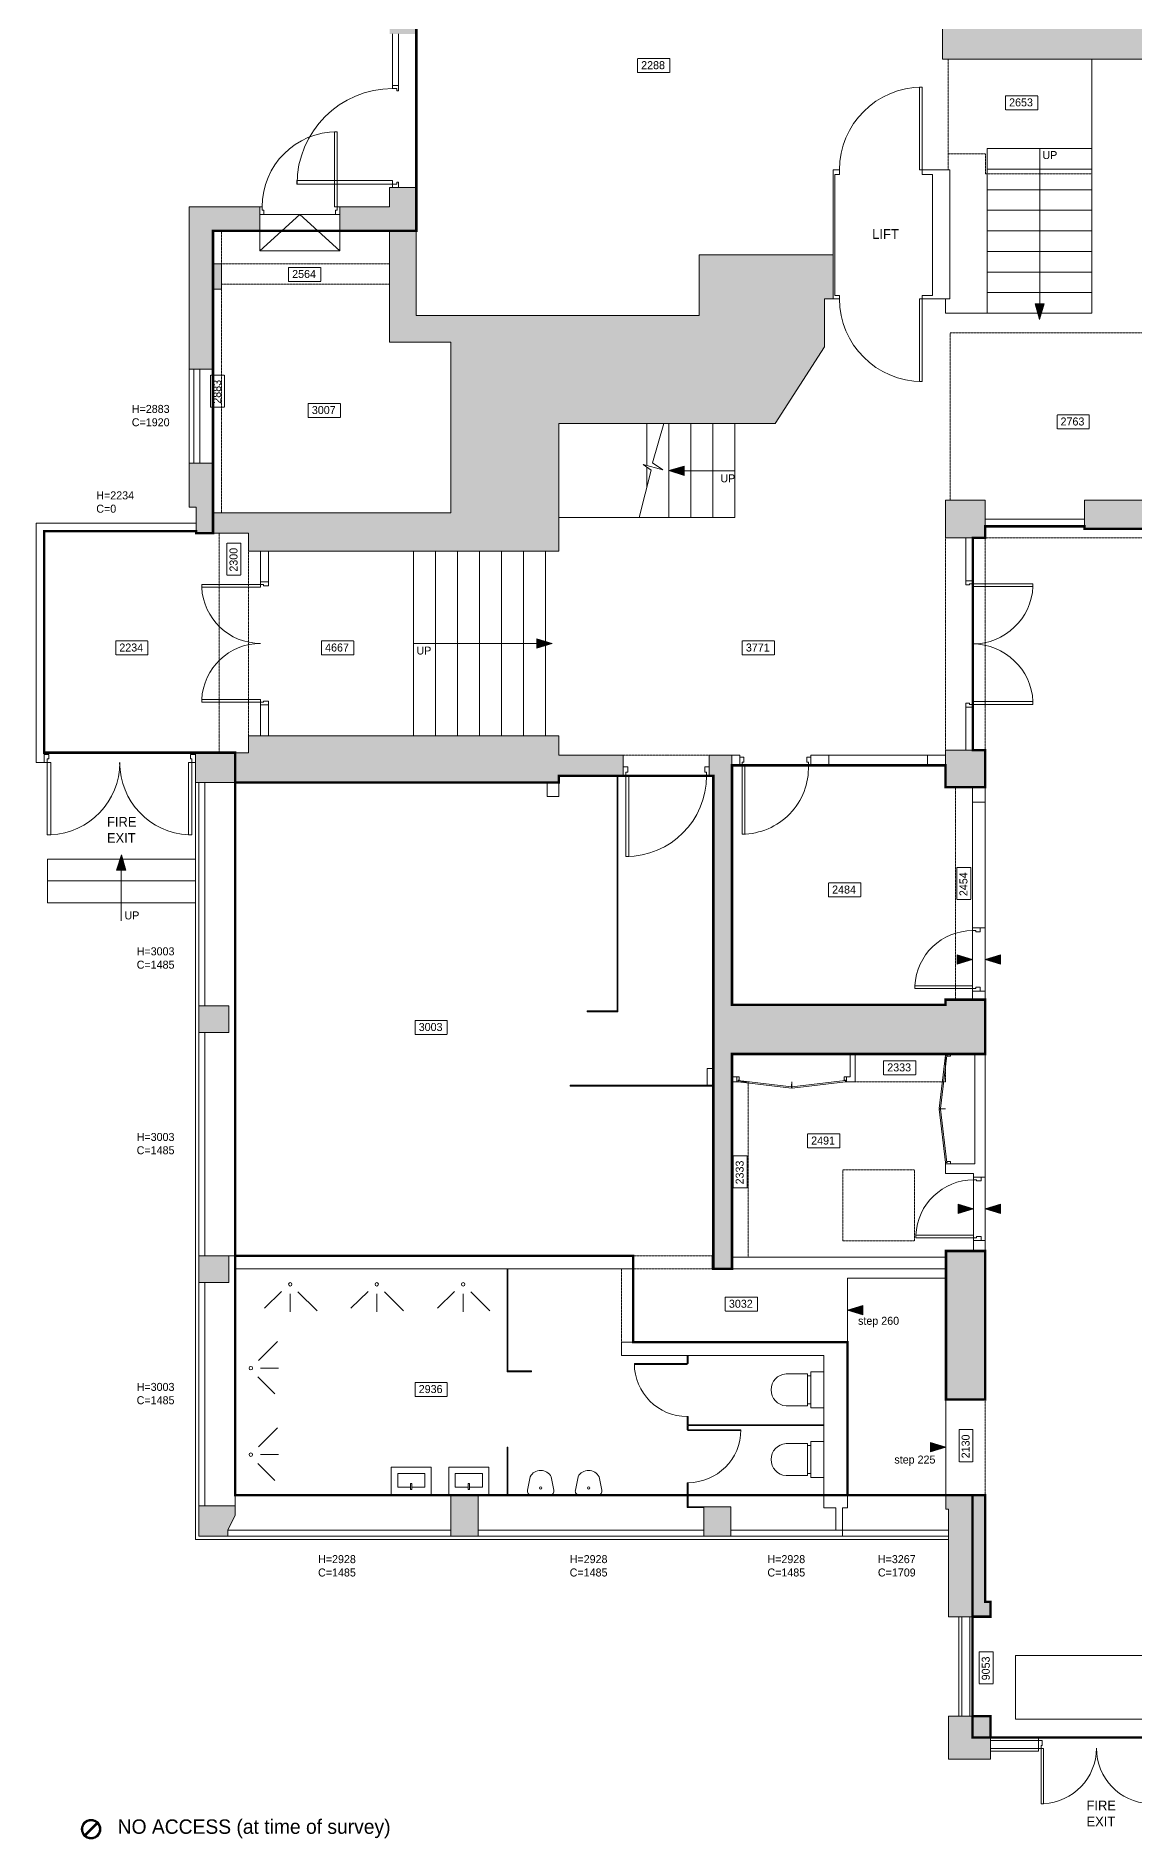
# Model space of a CAD drawing. Header units: millimetres. Extents: x 62976 to 1097852, y -110926 to 167100.
# Drawn here: x 379960 to 393695, y 109869 to 132395 of the extents above; entities that cross this region are included whole.
import ezdxf

# ---------------------------------------------------------------- set-up
doc = ezdxf.new("R2010")
doc.units = ezdxf.units.MM
doc.linetypes.add('HIDDENX2', pattern=[0.75, 0.5, -0.25])
for name, color, linetype, lineweight in [('BLOCKS', 8, 'Continuous', 15), ('Ceiling', 45, 'HIDDENX2', 15), ('Ceiling tag', 1, 'Continuous', 15), ('GIA', 84, 'Continuous', 15), ('NIA', 30, 'Continuous', 15), ('No access', 10, 'Continuous', 15), ('NOTES', 162, 'Continuous', 15), ('Partitions', 155, 'Continuous', 15), ('Stairs', 8, 'Continuous', 15), ('WALLS', 7, 'Continuous', 15), ('Window', 8, 'Continuous', 15)]:
    doc.layers.add(name, color=color, linetype=linetype, lineweight=lineweight)
doc.layers.add('Whatch', color=7, linetype='Continuous', lineweight=15, true_color=0xa8a8a8)
doc.styles.add('Century Gothic', font='GOTHIC.TTF')

# ---------------------------------------------------------------- blocks, each defined once
blk = doc.blocks.new('door')
at = {"layer": 'BLOCKS'}
for p, q in [((0, 450), (0, -450)), ((0, 450), (34, 450)), ((0, -450), (0, 450)), ((34, -450), (34, 450)), ((-30, -550), (-30, -450)), ((0, -450), (-30, -450)), ((20, -550), (-30, -550)), ((34, -450), (0, -450)), ((0, -491), (0, -450)), ((20, -491), (0, -491)), ((20, -550), (20, -491)), ((880, -491), (900, -491)), ((880, -550), (880, -491)), ((880, -550), (930, -550)), ((900, -491), (900, -450)), ((900, -450), (930, -450)), ((930, -550), (930, -450))]:
    blk.add_line(p, q, dxfattribs=at)
blk.add_arc((0, -450), 900, 0, 90, dxfattribs=at)
blk = doc.blocks.new('DOOR 900')
at = {"layer": 'Whatch'}
blk.add_blockref('door', (-825, 91), dxfattribs=at)
blk = doc.blocks.new('36')
at = {"layer": 'BLOCKS'}
for p, q in [((430066, 8921), (430066, 8871)), ((430150, 8921), (430066, 8921)), ((430110, 8871), (430066, 8871)), ((430110, 8886), (430110, 8871)), ((430150, 8886), (430110, 8886)), ((430150, 8886), (430150, 8921)), ((430066, 7345), (430066, 7394)), ((430110, 7394), (430066, 7394)), ((430150, 7345), (430066, 7345)), ((430110, 7379), (430110, 7394)), ((430150, 7379), (430110, 7379)), ((430150, 7379), (430150, 7345))]:
    blk.add_line(p, q, dxfattribs=at)
for points in [[(430150, 8851), (430903, 8851), (430903, 8886), (430150, 8886)], [(430150, 7414), (430903, 7414), (430903, 7379), (430150, 7379)]]:
    blk.add_lwpolyline(points, close=True, dxfattribs=at)
for centre, start, end in [((430149, 8888), 270.0439, 357.2558), ((430149, 7378), 2.7442, 89.9561)]:
    blk.add_arc(centre, 755, start, end, dxfattribs=at)
blk = doc.blocks.new('No Access')
h = blk.add_hatch(color=256)
h.paths.add_polyline_path([(-326, 0, 1), (326, 0, 1)])
h.paths.add_polyline_path([(276, 0, -1), (-276, 0, -1)], flags=16)
blk.add_hatch(color=256).paths.add_polyline_path([(212, 177, 0.045357), (177, 212), (-212, -177, 0.045357), (-177, -212)])
for p, q in [((177, 212), (-212, -177)), ((212, 177), (-177, -212))]:
    blk.add_line(p, q)
for radius in [326, 276]:
    blk.add_circle((0, 0), radius)
blk = doc.blocks.new('33')
at = {"layer": 'BLOCKS'}
for p, q in [((524987, 33196), (524987, 32535)), ((524997, 33196), (524987, 33196)), ((524997, 33196), (524997, 32535)), ((524987, 32535), (524997, 32535))]:
    blk.add_line(p, q, dxfattribs=at)
blk.add_arc((524997, 32535), 661, 90, 180, dxfattribs=at)
blk = doc.blocks.new('wc')
at = {"layer": 'BLOCKS'}
for p, q in [((36874, 129352), (36874, 129084)), ((37274, 129084), (37274, 129352)), ((36874, 129084), (36899, 129084)), ((36899, 129044), (36899, 129084)), ((36899, 129084), (37249, 129084)), ((37249, 129084), (37249, 129044)), ((37274, 129084), (37249, 129084)), ((37299, 129044), (36849, 129044)), ((36849, 129044), (36849, 128881)), ((36849, 128881), (37299, 128881)), ((37299, 128881), (37299, 129044))]:
    blk.add_line(p, q, dxfattribs=at)
blk.add_arc((37074, 129339), 200, 3.8042, 176.1958, dxfattribs=at)
blk = doc.blocks.new('sink wc')
at = {"layer": 'BLOCKS'}
for p, q in [((36043, 129595), (36543, 129595)), ((36043, 129245), (36043, 129595)), ((36285, 129525), (36285, 129448)), ((36285, 129525), (36300, 129525)), ((36300, 129525), (36300, 129448)), ((36543, 129595), (36543, 129245)), ((36123, 129495), (36285, 129495)), ((36123, 129325), (36123, 129495)), ((36463, 129325), (36123, 129325)), ((36300, 129448), (36285, 129448)), ((36300, 129495), (36463, 129495)), ((36463, 129495), (36463, 129325)), ((36543, 129245), (36043, 129245))]:
    blk.add_line(p, q, dxfattribs=at)
blk = doc.blocks.new('bide')
at = {"layer": 'BLOCKS'}
for p, q in [((114921, 102425), (114921, 102193)), ((114984, 102473), (115151, 102442)), ((114984, 102145), (115152, 102177))]:
    blk.add_line(p, q, dxfattribs=at)
blk.add_circle((115011, 102309), 15, dxfattribs=at)
for centre, radius, start, end in [((114971, 102425), 50, 74.0546, 180), ((115082, 102309), 149, 298.0058, 62.5661), ((114971, 102193), 50, 180, 285.9454)]:
    blk.add_arc(centre, radius, start, end, dxfattribs=at)
blk = doc.blocks.new('30')
at = {"layer": 'BLOCKS'}
for p, q in [((525067, 13403), (524855, 13616)), ((525035, 13294), (524809, 13293)), ((524822, 12959), (525060, 13198))]:
    blk.add_line(p, q, dxfattribs=at)
blk.add_circle((525155, 13294), 21.5, dxfattribs=at)
blk = doc.blocks.new('37')
at = {"layer": 'BLOCKS'}
for p, q in [((453252, 8330), (452573, 8248)), ((452575, 8232), (453254, 8314)), ((453254, 8314), (453252, 8330)), ((453260, 8314), (453262, 8330)), ((453939, 8232), (453260, 8314)), ((453262, 8330), (453941, 8248)), ((452573, 8248), (452557, 8248)), ((452557, 8248), (452557, 8185)), ((452557, 8185), (452587, 8185)), ((452573, 8248), (452575, 8232)), ((452573, 8248), (452573, 8227)), ((452573, 8227), (452587, 8227)), ((452587, 8227), (452587, 8185)), ((453928, 8227), (453928, 8185)), ((453941, 8227), (453928, 8227)), ((453957, 8185), (453928, 8185)), ((453941, 8248), (453939, 8232)), ((453941, 8248), (453957, 8248)), ((453941, 8248), (453941, 8227)), ((453957, 8248), (453957, 8185))]:
    blk.add_line(p, q, dxfattribs=at)
for centre, start, end in [((452572, 8247), 0.0439, 6.9213), ((453942, 8247), 173.0787, 179.9561)]:
    blk.add_arc(centre, 685, start, end, dxfattribs=at)
blk = doc.blocks.new('DOOR 760')
at = {"layer": 'BLOCKS'}
for p, q in [((-712, -265), (-747, -265)), ((-747, -265), (-747, -365)), ((-747, -365), (-697, -365)), ((-712, -265), (-712, -305)), ((-712, -305), (-697, -305)), ((-697, -305), (-697, -365)), ((33, -305), (33, -365)), ((48, -305), (33, -305)), ((33, -365), (83, -365)), ((83, -265), (48, -265)), ((48, -305), (48, -265)), ((83, -365), (83, -265))]:
    blk.add_line(p, q, dxfattribs=at)
blk.add_lwpolyline([(-677, -265), (-677, 495), (-712, 495), (-712, -265)], close=True, dxfattribs=at)
blk.add_arc((-714, -266), 761, 0.0439, 87.2558, dxfattribs=at)
blk = doc.blocks.new('DOOR 840')
at = {"layer": 'BLOCKS'}
for p, q in [((-582, 249), (-582, -591)), ((-582, -591), (-582, 249)), ((-548, 249), (-582, 249)), ((-548, -591), (-548, 248)), ((-612, -691), (-612, -591)), ((-582, -591), (-612, -591)), ((-548, -591), (-582, -591)), ((-582, -632), (-582, -591)), ((-562, -632), (-582, -632)), ((-562, -691), (-562, -632)), ((208, -632), (228, -632)), ((208, -691), (208, -632)), ((228, -632), (228, -591)), ((228, -591), (258, -591)), ((258, -691), (258, -591)), ((-562, -691), (-612, -691)), ((208, -691), (258, -691))]:
    blk.add_line(p, q, dxfattribs=at)
blk.add_arc((-586, -565), 814, 358.1575, 89.7593, dxfattribs=at)
blk = doc.blocks.new('40')
at = {"layer": 'BLOCKS'}
for p, q in [((455812, -5565), (455857, -5565)), ((455812, -5665), (455812, -5565)), ((455844, -5628), (455857, -5628)), ((455844, -5665), (455844, -5628)), ((455857, -5628), (455857, -5565)), ((457262, -5565), (457216, -5565)), ((457216, -5628), (457216, -5565)), ((457230, -5628), (457216, -5628)), ((457230, -5665), (457230, -5628)), ((457262, -5665), (457262, -5565)), ((455844, -5665), (455812, -5665)), ((457230, -5665), (457262, -5665))]:
    blk.add_line(p, q, dxfattribs=at)
for points in [[(455875, -5665), (455875, -6358), (455844, -6358), (455844, -5665)], [(457198, -5665), (457198, -6358), (457230, -6358), (457230, -5665)]]:
    blk.add_lwpolyline(points, close=True, dxfattribs=at)
for centre, start, end in [((455842, -5664), 272.7442, 359.9561), ((457231, -5664), 180.0439, 267.2558)]:
    blk.add_arc(centre, 694, start, end, dxfattribs=at)
blk = doc.blocks.new('44')
at = {"layer": 'BLOCKS'}
for p, q in [((429483, 12446), (429483, 11413)), ((429483, 12446), (429518, 12446)), ((429518, 11413), (429518, 12446)), ((429518, 11413), (429483, 11413))]:
    blk.add_line(p, q, dxfattribs=at)
blk.add_arc((429518, 12446), 1033, 180, 270, dxfattribs=at)
blk = doc.blocks.new('45')
at = {"layer": 'BLOCKS'}
for p, q in [((421248, 8909), (421248, 8860)), ((421309, 8860), (421248, 8860)), ((421309, 8875), (421309, 8860)), ((421348, 8875), (421309, 8875)), ((421348, 8875), (421348, 8909)), ((421248, 7372), (421248, 7420)), ((421309, 7420), (421248, 7420)), ((421309, 7406), (421309, 7420)), ((421348, 7406), (421309, 7406)), ((421348, 7406), (421348, 7372))]:
    blk.add_line(p, q, dxfattribs=at)
for points in [[(421348, 8841), (422082, 8841), (422082, 8875), (421348, 8875)], [(421348, 7439), (422082, 7439), (422082, 7406), (421348, 7406)]]:
    blk.add_lwpolyline(points, close=True, dxfattribs=at)
for centre, start, end in [((421347, 8876), 270.0439, 357.2558), ((421347, 7404), 2.7442, 89.9561)]:
    blk.add_arc(centre, 736, start, end, dxfattribs=at)
at = {"layer": 'Window', "ltscale": 2}
for p, q in [((421348, 8909), (421248, 8909)), ((421348, 7372), (421248, 7372))]:
    blk.add_line(p, q, dxfattribs=at)
blk = doc.blocks.new('46')
at = {"layer": 'BLOCKS'}
for p, q in [((418543, 6752), (418602, 6752)), ((418584, 6652), (418543, 6652)), ((418584, 6699), (418602, 6699)), ((418584, 6652), (418584, 6699)), ((418602, 6699), (418602, 6752)), ((420434, 6752), (420374, 6752)), ((420374, 6699), (420374, 6752)), ((420392, 6699), (420374, 6699)), ((420392, 6652), (420392, 6699)), ((420392, 6652), (420434, 6652))]:
    blk.add_line(p, q, dxfattribs=at)
for points in [[(418626, 6652), (418626, 5748), (418584, 5748), (418584, 6652)], [(420350, 6652), (420350, 5748), (420392, 5748), (420392, 6652)]]:
    blk.add_lwpolyline(points, close=True, dxfattribs=at)
for centre, start, end in [((418583, 6652), 272.7442, 359.9561), ((420394, 6652), 180.0439, 267.2558)]:
    blk.add_arc(centre, 906, start, end, dxfattribs=at)
at = {"layer": 'Window', "ltscale": 2}
for p, q in [((418543, 6652), (418543, 6752)), ((420434, 6652), (420434, 6752))]:
    blk.add_line(p, q, dxfattribs=at)
blk = doc.blocks.new('52')
at = {"layer": 'BLOCKS'}
for p, q in [((422975, 15112), (422900, 15112)), ((422900, 15072), (422900, 15112)), ((422975, 15045), (422975, 15112)), ((422954, 15072), (422900, 15072)), ((422954, 15045), (422954, 15072)), ((422975, 15045), (422954, 15045)), ((422900, 13922), (421704, 13922)), ((421704, 13877), (421704, 13922)), ((421704, 13877), (422900, 13877)), ((422900, 13877), (421704, 13877)), ((422900, 13922), (422900, 13877)), ((422954, 13877), (422900, 13877)), ((422900, 13877), (422900, 13837)), ((422975, 13837), (422900, 13837)), ((422954, 13903), (422954, 13877)), ((422975, 13903), (422954, 13903)), ((422975, 13903), (422975, 13837))]:
    blk.add_line(p, q, dxfattribs=at)
blk.add_arc((422900, 13877), 1195, 90, 180, dxfattribs=at)
blk = doc.blocks.new('53')
at = {"layer": 'BLOCKS'}
for p, q in [((422172, 13596), (422172, 14534)), ((422207, 14534), (422172, 14534)), ((422207, 14534), (422207, 13596)), ((422207, 13596), (422207, 14534)), ((421238, 13499), (421238, 13596)), ((421269, 13596), (421238, 13596)), ((421269, 13553), (421269, 13596)), ((421290, 13553), (421269, 13553)), ((421290, 13499), (421290, 13553)), ((422172, 13596), (422207, 13596)), ((422186, 13553), (422207, 13553)), ((422186, 13499), (422186, 13553)), ((422207, 13553), (422207, 13596)), ((422207, 13596), (422239, 13596)), ((422239, 13499), (422239, 13596)), ((421290, 13499), (421238, 13499)), ((422186, 13499), (422239, 13499))]:
    blk.add_line(p, q, dxfattribs=at)
blk.add_arc((422207, 13596), 938, 90, 180, dxfattribs=at)

msp = doc.modelspace()

# ---------------------------------------------------------------- hatches: boundary and pattern name
at = {"layer": 'Stairs'}
for points in [[(392503, 128855), (392446, 129047), (392562, 129047)], [(387869, 126965), (388062, 127022), (388062, 126906)], [(386411, 124806), (386219, 124863), (386219, 124747)], [(381026, 122165), (381083, 121972), (380967, 121972)], [(391473, 120914), (391473, 120798), (391666, 120857)], [(392015, 120914), (392015, 120798), (391823, 120857)], [(391485, 117800), (391485, 117684), (391678, 117743)], [(392015, 117800), (392015, 117684), (391823, 117743)], [(390293, 116419), (390293, 116535), (390101, 116476)], [(391140, 114705), (391140, 114821), (391333, 114762)]]:
    msp.add_hatch(color=256, dxfattribs=at).paths.add_polyline_path(points)
at = {"layer": 'Whatch', "ltscale": 2}
h = msp.add_hatch(color=256, dxfattribs=at)
h.dxf.hatch_style = 1
h.paths.add_polyline_path([(423021, 126462), (422957, 126462), (422957, 132343), (428981, 132343), (428981, 126149), (429311, 126149), (429311, 126344), (429496, 126344), (429496, 126555), (429365, 126555), (429365, 139540), (428815, 139540), (428815, 132892), (422654, 132892), (422654, 132830), (422654, 132343), (422751, 132343), (422751, 126603), (419454, 126603), (419454, 126122), (419454, 120175), (419857, 120175), (419857, 120446), (430290, 120446), (430290, 120696), (427731, 120696), (427731, 123113), (428981, 123113), (428981, 123005), (429311, 123005), (429311, 123113), (431541, 123113), (431541, 120696), (431293, 120696), (431293, 120446), (431791, 120446), (431791, 126555), (430499, 126555), (430499, 126344), (430599, 126344), (430599, 126149), (431541, 126149), (431541, 125234), (430423, 125234), (430423, 125021), (431541, 125021), (431541, 123350), (429311, 123350), (428981, 123350), (427731, 123350), (427731, 125021), (429403, 125021), (429403, 125234), (427515, 125234), (427515, 125201), (427515, 120696), (419704, 120696), (419704, 123007), (419895, 123007), (419895, 123322), (419704, 123322), (419704, 126057), (423021, 126057)])
h.paths.add_polyline_path([(423021, 123322), (422706, 123322), (422706, 123007), (423021, 123007)], flags=17)
h.paths.add_polyline_path([(426147, 123322), (425832, 123322), (425832, 123007), (426147, 123007)], flags=17)
h.paths.add_polyline_path([(416918, 125474), (416218, 125474), (416218, 124949), (416918, 124949)])
h.paths.add_polyline_path([(391823, 126597), (391328, 126597), (391328, 126127), (391823, 126127)])
h.paths.add_polyline_path([(386493, 127553), (389196, 127553), (389814, 128512), (389814, 129112), (389923, 129112), (389923, 129663), (388247, 129663), (388247, 128903), (384713, 128903), (384713, 130503), (384417, 130503), (384379, 130503), (384379, 130262), (383756, 130262), (383756, 129962), (384379, 129962), (384379, 128569), (385144, 128569), (385144, 126437), (382172, 126437), (382172, 127057), (381932, 127057), (381872, 127057), (381872, 126508), (381961, 126508), (381961, 126185), (382615, 126185), (382615, 125960), (386493, 125960)])
h.paths.add_polyline_path([(382279, 129547), (382172, 129547), (382172, 129962), (382755, 129962), (382755, 130262), (381872, 130262), (381872, 128232), (381932, 128232), (382172, 128232), (382172, 129234), (382279, 129234)], flags=17)
h.paths.add_polyline_path([(394942, 132649), (395483, 132649), (395483, 132892), (391882, 132892), (391882, 151080), (398281, 151080), (398281, 151174), (398281, 151630), (384379, 151630), (384379, 151135), (384648, 151135), (384648, 151080), (391291, 151080), (391291, 132107), (394942, 132107)])
h.paths.add_polyline_path([(419993, 132892), (397058, 132892), (397058, 132649), (397569, 132649), (397569, 132368), (398650, 132368), (413542, 132368), (416566, 132321), (416566, 132356), (419610, 132356), (419610, 132343), (419993, 132343)])
h.paths.add_polyline_path([(429365, 151630), (400534, 151630), (400534, 151174), (400534, 151080), (428819, 151080), (428815, 151076), (428815, 141305), (429365, 141305)])
h.paths.add_polyline_path([(384675, 148399), (384417, 148399), (384379, 148399), (384379, 148007), (384417, 148007), (384675, 148007)], flags=17)
h.paths.add_polyline_path([(384675, 145321), (384417, 145321), (384379, 145321), (384379, 144946), (384417, 144946), (384675, 144946)], flags=17)
h.paths.add_polyline_path([(384675, 143574), (384417, 143574), (384379, 143574), (384379, 141689), (384417, 141689), (384675, 141689)], flags=17)
h.paths.add_polyline_path([(384675, 140317), (384417, 140317), (384379, 140317), (384379, 140064), (384409, 140064), (384675, 140064)], flags=17)
h.paths.add_polyline_path([(384675, 139088), (384409, 139088), (384379, 139088), (384379, 135554), (384417, 135554), (384798, 135554), (384798, 135931), (384492, 135931), (384492, 137277), (389796, 137277), (389796, 137597), (389612, 137597), (389612, 137504), (387160, 137504), (387179, 137578), (384675, 137578)], flags=17)
h.paths.add_polyline_path([(389796, 138749), (388743, 138749), (388743, 138863), (387516, 138863), (387432, 138565), (389612, 138565), (389612, 138467), (389796, 138467)], flags=16)
h.paths.add_polyline_path([(384713, 132801), (384417, 132801), (384379, 132801), (384379, 132421), (384417, 132421), (384713, 132421)], flags=17)
h = msp.add_hatch(color=256, dxfattribs=at)
h.dxf.hatch_style = 1
h.paths.add_polyline_path([(417041, 126104), (417041, 126597), (416365, 126597), (416365, 126525), (416465, 126525), (416465, 126205), (414675, 126205), (414675, 126525), (414775, 126525), (414775, 126597), (413542, 126597), (413542, 126583), (409846, 126583), (409846, 126512), (409946, 126512), (409946, 126192), (408156, 126192), (408156, 126512), (408256, 126512), (408256, 126583), (403066, 126583), (403066, 126512), (403166, 126512), (403166, 126192), (401376, 126192), (401376, 126512), (401476, 126512), (401476, 126583), (400373, 126583), (400373, 126597), (396548, 126597), (396548, 126525), (396648, 126525), (396648, 126205), (394858, 126205), (394858, 126525), (394958, 126525), (394958, 126597), (393065, 126597), (393065, 126239), (394438, 126239), (394438, 126104)])
h = msp.add_hatch(color=256, dxfattribs=at)
h.dxf.hatch_style = 1
h.paths.add_polyline_path([(421234, 114347), (420872, 114347), (420872, 114147), (420872, 110762), (421234, 110762)])
h.paths.add_polyline_path([(419854, 111434), (419379, 111434), (419379, 110866), (419854, 110866)])
h.paths.add_polyline_path([(419857, 114134), (419857, 114320), (419379, 114320), (419379, 114134)])
h.paths.add_polyline_path([(416918, 111850), (416918, 112375), (416218, 112375), (416218, 111850)])
h.paths.add_polyline_path([(416449, 110866), (416729, 110866), (416729, 111385), (416449, 111385)])
h.paths.add_polyline_path([(413599, 111385), (413319, 111385), (413319, 110866), (413599, 110866)])
h.paths.add_polyline_path([(410189, 110866), (410469, 110866), (410469, 111385), (410189, 111385)])
h.paths.add_polyline_path([(407339, 111385), (407059, 111385), (407059, 110866), (407339, 110866)])
h.paths.add_polyline_path([(403929, 110866), (404209, 110866), (404209, 111385), (403929, 111385)])
h.paths.add_polyline_path([(400799, 110866), (401079, 110866), (401079, 111385), (400799, 111385)])
h.paths.add_polyline_path([(397949, 111385), (397669, 111385), (397669, 110866), (397949, 110866)])
h.paths.add_polyline_path([(394539, 110866), (394819, 110866), (394819, 111385), (394539, 111385)])
h.paths.add_polyline_path([(395049, 112375), (394349, 112375), (394349, 111850), (395049, 111850)])
h.paths.add_polyline_path([(391889, 110866), (391889, 111402), (391363, 111402), (391363, 110866)])
h.paths.add_polyline_path([(391363, 112646), (391889, 112646), (391889, 112832), (391823, 112832), (391823, 114164), (391333, 114164), (391333, 113989), (391363, 113989)])
h.paths.add_polyline_path([(388644, 113652), (388644, 114020), (388305, 114020), (388305, 113652)])
h.paths.add_polyline_path([(385486, 114164), (385146, 114164), (385146, 113652), (385486, 113652)])
h.paths.add_polyline_path([(381993, 114031), (381993, 113652), (382356, 113652), (382356, 113727), (382450, 113916), (382450, 114031)])
h.paths.add_polyline_path([(391823, 117215), (391678, 117215), (391333, 117215), (391333, 116993), (391333, 115360), (391823, 115360)])
h.paths.add_polyline_path([(391328, 120292), (388658, 120292), (388658, 123411), (388374, 123411), (388374, 123151), (388425, 123151), (388425, 116993), (388658, 116993), (388658, 119676), (391823, 119676), (391823, 120355), (391328, 120355)])
h.paths.add_polyline_path([(382368, 117154), (381993, 117154), (381993, 116821), (382368, 116821)])
h.paths.add_polyline_path([(382368, 119944), (382368, 120277), (381993, 120277), (381993, 119944)])
h.paths.add_polyline_path([(386493, 123067), (386493, 123151), (387298, 123151), (387298, 123411), (386493, 123411), (386493, 123653), (382615, 123653), (382615, 123441), (381951, 123441), (381951, 123067)])
h.paths.add_polyline_path([(391823, 123011), (391823, 123471), (391328, 123471), (391328, 123011)])
h.paths.add_polyline_path([(395049, 124949), (395049, 125474), (394349, 125474), (394349, 124949)])
h.paths.add_polyline_path([(420872, 117268), (420872, 117083), (421234, 117083), (421234, 119289), (422321, 119289), (428232, 119289), (428232, 116015), (428232, 115113), (428594, 115113), (428594, 119651), (420872, 119651)])
h.paths.add_polyline_path([(419379, 117345), (419379, 117159), (419857, 117159), (419857, 117345)])

# ---------------------------------------------------------------- linework, layer by layer
at = {"layer": 'BLOCKS', "ltscale": 2}
for p, q in [((389923, 129112), (389923, 130723)), ((389923, 130723), (390002, 130723)), ((389943, 129152), (389943, 130663)), ((389943, 130663), (390002, 130663)), ((390002, 130723), (390002, 130663)), ((391035, 130723), (391380, 130723)), ((391035, 130723), (391035, 130663)), ((391035, 130663), (391164, 130663)), ((391164, 129152), (391164, 130663)), ((391380, 129112), (391380, 130723)), ((390002, 129112), (389923, 129112)), ((390002, 129152), (389943, 129152)), ((390002, 129112), (390002, 129152)), ((391164, 129152), (391035, 129152)), ((391035, 129112), (391035, 129152)), ((391380, 129112), (391035, 129112)), ((393065, 126359), (391823, 126359)), ((393065, 126269), (391823, 126269)), ((392202, 111366), (392202, 112163)), ((392202, 112163), (394273, 112163)), ((392202, 111366), (394273, 111366))]:
    msp.add_line(p, q, dxfattribs=at)
at = {"layer": 'Ceiling', "ltscale": 2}
for p, q in [((391360, 132107), (391360, 130723)), ((391360, 130925), (391827, 130925)), ((391827, 130675), (391827, 130925)), ((393157, 130675), (391827, 130675)), ((382279, 129547), (382279, 129962)), ((382755, 129962), (383756, 129962)), ((382279, 129547), (384379, 129547)), ((384379, 129295), (382279, 129295)), ((382279, 129234), (382279, 126437)), ((391385, 126597), (391385, 128687)), ((391385, 128687), (394569, 128687)), ((382248, 126185), (382248, 123441)), ((382615, 125960), (382615, 123653)), ((391328, 123471), (391328, 126127)), ((391823, 126127), (391823, 123471)), ((391823, 126127), (394438, 126127)), ((387298, 123411), (388374, 123411)), ((391451, 123011), (391451, 120355)), ((391328, 119661), (391328, 119330)), ((388720, 119330), (388862, 119330)), ((388862, 117138), (388862, 119330)), ((390199, 119330), (391328, 119330)), ((390042, 118230), (390042, 117340)), ((390042, 118230), (390939, 118230)), ((390939, 118230), (390939, 117340)), ((387422, 117154), (388411, 117154)), ((390042, 117340), (390939, 117340)), ((387278, 116076), (387278, 116993)), ((387422, 116993), (387422, 116076)), ((387422, 116993), (388411, 116993)), ((391823, 115360), (391823, 114164))]:
    msp.add_line(p, q, dxfattribs=at)
at = {"layer": 'Ceiling'}
for points in [[(387478, 132114), (387880, 132114), (387880, 131939), (387478, 131939)], [(392078, 131648), (392480, 131648), (392480, 131474), (392078, 131474)], [(383117, 129504), (383519, 129504), (383519, 129329), (383117, 129329)], [(382141, 127757), (382141, 128159), (382315, 128159), (382315, 127757)], [(383362, 127804), (383764, 127804), (383764, 127629), (383362, 127629)], [(392721, 127661), (393122, 127661), (393122, 127487), (392721, 127487)], [(382346, 125659), (382346, 126060), (382521, 126060), (382521, 125659)], [(380957, 124837), (381359, 124837), (381359, 124663), (380957, 124663)], [(383528, 124837), (383930, 124837), (383930, 124663), (383528, 124663)], [(388787, 124837), (389189, 124837), (389189, 124663), (388787, 124663)], [(391468, 121605), (391468, 122007), (391643, 122007), (391643, 121605)], [(389866, 121813), (390268, 121813), (390268, 121639), (389866, 121639)], [(384698, 120096), (385100, 120096), (385100, 119921), (384698, 119921)], [(390554, 119592), (390956, 119592), (390956, 119417), (390554, 119417)], [(389604, 118678), (390006, 118678), (390006, 118503), (389604, 118503)], [(388671, 118003), (388671, 118405), (388846, 118405), (388846, 118003)], [(388575, 116638), (388977, 116638), (388977, 116464), (388575, 116464)], [(384698, 115572), (385100, 115572), (385100, 115398), (384698, 115398)], [(391496, 114581), (391496, 114983), (391670, 114983), (391670, 114581)], [(391748, 111807), (391748, 112208), (391923, 112208), (391923, 111807)]]:
    msp.add_lwpolyline(points, close=True, dxfattribs=at)
at = {"layer": 'GIA', "ltscale": 2, "const_width": 30}
msp.add_lwpolyline([(419574, 111136), (391664, 111136), (391664, 114164), (382450, 114164), (382450, 123441), (380060, 123441), (380060, 126208), (381961, 126208), (381961, 126185), (382172, 126185), (382172, 129962), (384713, 129962), (384713, 135931)], dxfattribs=at)
at = {"layer": 'NIA', "ltscale": 2, "const_width": 30}
msp.add_lwpolyline([(394539, 111136), (391889, 111136), (391889, 111402), (391664, 111402), (391664, 112646), (391889, 112646), (391889, 112832), (391823, 112832), (391823, 114164), (390101, 114164), (390101, 116076), (387422, 116076), (387422, 117154), (382450, 117154), (382450, 123067), (386493, 123067), (386493, 123151), (388425, 123151), (388425, 116993), (388658, 116993), (388658, 119676), (391823, 119676), (391823, 120355), (391328, 120355), (391328, 120292), (388658, 120292), (388658, 123283), (391328, 123283), (391328, 123011), (391823, 123011), (391823, 123471), (391667, 123471), (391667, 126127), (391823, 126127), (391823, 126269), (393065, 126269), (393065, 126239), (394438, 126239)], dxfattribs=at)
msp.add_lwpolyline([(391333, 115360), (391333, 117215), (391823, 117215), (391823, 115360)], close=True, dxfattribs=at)
at = {"layer": 'Partitions', "ltscale": 2}
for p, q in [((388755, 123411), (388658, 123411)), ((388658, 123283), (388755, 123283)), ((388755, 123283), (388755, 123411)), ((389870, 123411), (389645, 123411)), ((389645, 123283), (389645, 123411)), ((389645, 123283), (389870, 123283)), ((389870, 123283), (389870, 123411)), ((391328, 123411), (391102, 123411)), ((391102, 123283), (391102, 123411)), ((391102, 123283), (391328, 123283)), ((386349, 122895), (386349, 123067)), ((386493, 123067), (386493, 122895)), ((387223, 120215), (387223, 123151)), ((387233, 120205), (387233, 123151)), ((391666, 123011), (391666, 122823)), ((391823, 122823), (391823, 123011)), ((386493, 122895), (386349, 122895)), ((391823, 122823), (391666, 122823)), ((391666, 120462), (391666, 120355)), ((391823, 120462), (391666, 120462)), ((391823, 120355), (391823, 120462)), ((386850, 120215), (387223, 120215)), ((386850, 120215), (386850, 120205)), ((386850, 120205), (387233, 120205)), ((390199, 119330), (390199, 119676)), ((391823, 118138), (391823, 119676)), ((388350, 119285), (388350, 119495)), ((388350, 119495), (388425, 119495)), ((386637, 119285), (388425, 119285)), ((386637, 119285), (386637, 119275)), ((386637, 119275), (388425, 119275)), ((388658, 119330), (388720, 119330)), ((390091, 119330), (390199, 119330)), ((391328, 118183), (391328, 118305)), ((391328, 118183), (391678, 118183)), ((391678, 118138), (391678, 118183)), ((391823, 118138), (391678, 118138)), ((387422, 117154), (382368, 117154)), ((387422, 116993), (387422, 117154)), ((388411, 116993), (388411, 117154)), ((388411, 117154), (388425, 117154)), ((388658, 117138), (391333, 117138)), ((391823, 117348), (391678, 117348)), ((391678, 117215), (391678, 117348)), ((391823, 117348), (391823, 117215)), ((382450, 114031), (382450, 116993)), ((387422, 116993), (382450, 116993)), ((385847, 116993), (385847, 115706)), ((385857, 116993), (385857, 115716)), ((388411, 116993), (388425, 116993)), ((391333, 116993), (388658, 116993)), ((390101, 116076), (387278, 116076)), ((387278, 116076), (387278, 115909)), ((390101, 114007), (390101, 116076)), ((387278, 115909), (389805, 115909)), ((388099, 115909), (388099, 115808)), ((388099, 115808), (388109, 115808)), ((388109, 115909), (388109, 115808)), ((389805, 115909), (389805, 114007)), ((385847, 115706), (386151, 115706)), ((385857, 115716), (386151, 115716)), ((386151, 115716), (386151, 115706)), ((388099, 115147), (388099, 114980)), ((388099, 115147), (388109, 115147)), ((388109, 115147), (388109, 115044)), ((388109, 114980), (388099, 114980)), ((389805, 115044), (388109, 115044)), ((388109, 115034), (388109, 114980)), ((389805, 115034), (388109, 115034)), ((385847, 114764), (385847, 114164)), ((385857, 114764), (385847, 114764)), ((385857, 114764), (385857, 114164)), ((388099, 114319), (388099, 114010)), ((388109, 114319), (388099, 114319)), ((388109, 114319), (388109, 114020)), ((388305, 114010), (388099, 114010)), ((388305, 114020), (388109, 114020)), ((389805, 114007), (389955, 114007)), ((389955, 114007), (389955, 113727)), ((390039, 113727), (390039, 114007)), ((390039, 114007), (390101, 114007))]:
    msp.add_line(p, q, dxfattribs=at)
at = {"layer": 'Stairs', "ltscale": 2}
for p, q in [((393157, 132107), (393157, 128932)), ((391849, 130989), (391849, 128932)), ((393157, 130989), (391849, 130989)), ((393157, 130732), (391849, 130732)), ((393157, 130475), (391849, 130475)), ((393157, 130218), (391849, 130218)), ((383255, 130165), (382755, 129712)), ((382807, 130165), (383704, 130165)), ((383255, 130165), (383756, 129712)), ((382755, 129962), (382755, 129712)), ((383756, 129962), (383756, 129712)), ((393157, 129960), (391849, 129960)), ((383756, 129712), (382755, 129712)), ((393157, 129703), (391849, 129703)), ((393157, 129446), (391849, 129446)), ((391327, 129112), (391327, 128932)), ((393157, 129189), (391849, 129189)), ((393157, 128932), (391327, 128932)), ((387594, 127029), (387594, 127553)), ((387666, 127062), (387805, 127553)), ((387869, 126378), (387869, 127553)), ((388144, 126378), (388144, 127553)), ((388420, 126378), (388420, 127553)), ((388695, 126378), (388695, 127553)), ((388695, 126378), (388695, 127553)), ((387796, 126976), (387666, 127062)), ((387500, 126378), (387648, 126969)), ((387648, 126969), (387547, 127041)), ((387547, 127041), (387796, 126976)), ((387594, 126753), (387594, 127007)), ((386493, 126378), (388695, 126378)), ((384677, 123653), (384677, 125960)), ((384952, 123653), (384952, 125960)), ((385227, 123653), (385227, 125960)), ((385502, 123653), (385502, 125960)), ((385777, 123653), (385777, 125960)), ((386052, 123653), (386052, 125960)), ((386327, 123653), (386327, 125960)), ((381951, 122109), (380102, 122109)), ((380102, 122109), (380102, 121567)), ((381951, 121838), (380102, 121838)), ((381951, 121567), (380102, 121567)), ((391666, 121219), (391666, 120529)), ((391823, 121252), (391823, 120462)), ((391678, 118105), (391678, 117415)), ((391823, 118138), (391823, 117348)), ((390101, 116076), (390101, 116876)), ((390101, 116876), (391333, 116876)), ((391333, 115360), (391333, 114164))]:
    msp.add_line(p, q, dxfattribs=at)
at = {"layer": 'Stairs'}
for p, q in [((392504, 130989), (392504, 129047)), ((392446, 129047), (392562, 129047)), ((392446, 129047), (392503, 128855)), ((392562, 129047), (392503, 128855)), ((388062, 127022), (387869, 126965)), ((388062, 126906), (387869, 126965)), ((388062, 127022), (388062, 126906)), ((388695, 126964), (388062, 126964)), ((384677, 124805), (386219, 124805)), ((386219, 124863), (386219, 124747)), ((386219, 124863), (386411, 124806)), ((386219, 124747), (386411, 124806)), ((380967, 121972), (381026, 122165)), ((381083, 121972), (381026, 122165)), ((381083, 121972), (380967, 121972)), ((381025, 121339), (381025, 121972)), ((391473, 120914), (391473, 120798)), ((391473, 120914), (391666, 120857)), ((391473, 120798), (391666, 120857)), ((392015, 120914), (391823, 120857)), ((392015, 120798), (391823, 120857)), ((392015, 120914), (392015, 120798)), ((391485, 117800), (391485, 117684)), ((391485, 117800), (391678, 117743)), ((391485, 117684), (391678, 117743)), ((392015, 117800), (391823, 117743)), ((392015, 117684), (391823, 117743)), ((392015, 117800), (392015, 117684)), ((390293, 116535), (390101, 116476)), ((390293, 116419), (390101, 116476)), ((390293, 116419), (390293, 116535)), ((391140, 114705), (391140, 114821)), ((391140, 114821), (391333, 114762)), ((391140, 114705), (391333, 114762))]:
    msp.add_line(p, q, dxfattribs=at)
at = {"layer": 'WALLS', "ltscale": 2}
for p, q in [((391291, 151080), (391291, 132107)), ((394942, 132107), (391291, 132107)), ((384417, 130503), (384713, 130503)), ((384713, 130503), (384713, 128903)), ((382755, 129962), (382755, 130262)), ((383756, 130262), (383756, 129962)), ((382172, 129547), (382172, 129962)), ((382172, 129962), (382755, 129962)), ((383756, 129962), (384379, 129962)), ((384379, 129962), (384379, 128569)), ((382172, 129547), (382279, 129547)), ((382279, 129547), (382279, 129234)), ((388247, 128903), (388247, 129663)), ((388247, 129663), (389923, 129663)), ((382172, 128232), (382172, 129234)), ((382279, 129234), (382172, 129234)), ((389814, 129112), (389814, 128512)), ((389814, 129112), (389923, 129112)), ((384713, 128903), (388247, 128903)), ((384379, 128569), (385144, 128569)), ((385144, 128569), (385144, 126437)), ((389196, 127553), (389814, 128512)), ((382172, 128232), (381932, 128232)), ((386493, 127553), (386493, 125960)), ((386493, 127553), (389196, 127553)), ((382172, 127057), (381932, 127057)), ((382172, 126437), (382172, 127057)), ((391823, 126597), (391328, 126597)), ((391328, 126597), (391328, 126127)), ((391823, 126127), (391823, 126597)), ((393065, 126597), (393065, 126239)), ((393065, 126597), (394958, 126597)), ((381872, 126508), (381961, 126508)), ((381961, 126185), (381961, 126508)), ((382172, 126437), (385144, 126437)), ((382615, 126185), (381961, 126185)), ((382615, 125960), (382615, 126185)), ((393065, 126239), (394438, 126239)), ((382615, 125960), (386493, 125960)), ((391328, 126127), (391823, 126127)), ((382615, 123441), (381951, 123441)), ((386493, 123653), (382615, 123653)), ((382615, 123653), (382615, 123441)), ((386493, 123653), (386493, 123411)), ((391823, 123471), (391328, 123471)), ((391328, 123471), (391328, 123011)), ((391823, 123471), (391823, 123011)), ((387298, 123411), (386493, 123411)), ((387298, 123151), (387298, 123411)), ((388374, 123151), (388374, 123411)), ((388374, 123411), (388658, 123411)), ((388658, 120292), (388658, 123411)), ((386493, 123067), (381951, 123067)), ((387298, 123151), (386493, 123151)), ((386493, 123151), (386493, 123067)), ((388425, 123151), (388374, 123151)), ((388425, 116993), (388425, 123151)), ((391823, 123011), (391328, 123011)), ((388658, 120292), (391328, 120292)), ((391328, 120292), (391328, 120355)), ((391328, 120355), (391823, 120355)), ((391823, 120355), (391823, 119676)), ((381993, 120277), (382368, 120277)), ((382368, 120277), (382368, 119944)), ((382368, 119944), (381993, 119944)), ((388658, 116993), (388658, 119676)), ((391823, 119676), (388658, 119676)), ((381993, 117154), (382368, 117154)), ((391333, 117215), (391678, 117215)), ((391333, 116993), (391333, 117215)), ((391823, 115360), (391823, 117215)), ((388425, 116993), (388658, 116993)), ((391333, 115360), (391333, 116993)), ((391823, 115360), (391333, 115360)), ((381993, 114031), (381993, 113652)), ((382450, 114031), (382450, 113916)), ((385146, 114164), (385146, 113652)), ((385146, 114164), (385486, 114164)), ((385486, 114164), (385486, 113652)), ((388305, 114020), (388644, 114020)), ((388305, 114020), (388305, 113652)), ((388644, 114020), (388644, 113652)), ((391823, 114164), (391333, 114164)), ((391333, 114164), (391333, 113989)), ((391333, 113989), (391363, 113989)), ((391823, 112832), (391823, 114164)), ((382450, 113916), (382356, 113727)), ((382356, 113652), (381993, 113652)), ((382356, 113727), (382356, 113652)), ((391363, 112646), (391889, 112646)), ((391889, 112832), (391823, 112832)), ((391889, 112646), (391889, 112832)), ((391889, 111402), (391363, 111402)), ((391889, 111402), (391889, 110866))]:
    msp.add_line(p, q, dxfattribs=at)
at = {"layer": 'Whatch', "ltscale": 2}
for p, q in [((384417, 132421), (384417, 131778)), ((384379, 130503), (384417, 130503)), ((384379, 130503), (384379, 130262)), ((381872, 126508), (381872, 130262)), ((381872, 130262), (382755, 130262)), ((383756, 130262), (384379, 130262)), ((381932, 128232), (381872, 128232)), ((381932, 127057), (381932, 128232)), ((381932, 127057), (381872, 127057)), ((381951, 123441), (381951, 113610)), ((381993, 120277), (381993, 123067)), ((381993, 120277), (381993, 119944)), ((381993, 117154), (381993, 119944)), ((390137, 119392), (390137, 119676)), ((391692, 118305), (391692, 119676)), ((388658, 119392), (388720, 119392)), ((390091, 119392), (390137, 119392)), ((391328, 118305), (391692, 118305)), ((381993, 117154), (381993, 116821)), ((382368, 117154), (382368, 116821)), ((391678, 117215), (391823, 117215)), ((382368, 116821), (381993, 116821)), ((381993, 116821), (381993, 114031)), ((382068, 116821), (382068, 114031)), ((381993, 114031), (382450, 114031)), ((391363, 113989), (391363, 112646)), ((391363, 113610), (381951, 113610)), ((391363, 113652), (382356, 113652)), ((390039, 113727), (390039, 113652)), ((391363, 111402), (391363, 110866)), ((391889, 110866), (391363, 110866)), ((391889, 111001), (392489, 111001)), ((391889, 110966), (392489, 110966))]:
    msp.add_line(p, q, dxfattribs=at)
at = {"layer": 'Window', "ltscale": 2}
for p, q in [((384492, 132421), (384492, 131778)), ((382007, 127057), (382007, 128232)), ((382172, 128232), (382172, 127057)), ((381961, 126308), (379960, 126308)), ((379960, 126308), (379960, 123318)), ((381961, 126208), (380060, 126208)), ((380060, 126208), (380060, 123318)), ((382765, 125575), (382765, 125960)), ((382865, 125575), (382865, 125960)), ((391583, 126127), (391583, 125587)), ((391667, 126127), (391667, 125587)), ((382765, 123653), (382765, 124038)), ((382865, 123653), (382865, 124038)), ((391583, 124011), (391583, 123471)), ((391667, 124011), (391667, 123471)), ((381951, 123441), (381951, 123441)), ((380060, 123318), (379960, 123318)), ((389870, 123411), (391102, 123411)), ((391102, 123283), (389870, 123283)), ((382068, 120277), (382068, 123067)), ((382450, 117154), (382450, 123067)), ((391666, 122823), (391666, 121252)), ((391823, 121252), (391823, 122823)), ((391823, 121252), (391666, 121252)), ((382068, 117154), (382068, 119944)), ((385146, 114164), (382450, 114164)), ((388099, 114164), (385486, 114164)), ((389805, 114164), (388109, 114164)), ((391333, 114164), (390101, 114164)), ((385146, 113727), (382356, 113727)), ((388305, 113727), (385486, 113727)), ((391363, 113727), (388644, 113727)), ((391494, 111402), (391494, 112646)), ((391529, 111402), (391529, 112646)), ((391629, 111402), (391629, 112646)), ((391664, 111402), (391664, 112646)), ((391889, 111136), (392489, 111136)), ((391889, 111101), (392489, 111101)), ((392489, 111136), (392489, 110966))]:
    msp.add_line(p, q, dxfattribs=at)

# ---------------------------------------------------------------- block references
at = {"layer": 'BLOCKS'}
for name, p, xscale, yscale, zscale, rotation in [('DOOR 900', (388257, 122749), -1.120833333333333, 1.120833333333333, 1.120833333333333, 180), ('DOOR 840', (389381, 122678), -1.022988505747058, 1.022988505747058, 1.022988505747058, 180), ('DOOR 760', (391414, 121173), 0.9518072289156629, 0.9518072289156629, 0.9518072289156629, 90), ('DOOR 760', (391426, 118059), 0.9518072289156629, 0.9518072289156629, 0.9518072289156629, 90)]:
    msp.add_blockref(name, p, dxfattribs=dict(at, xscale=xscale, yscale=yscale, zscale=zscale, rotation=rotation))
for p, rotation in [((396431, -408356), 90), ((397512, -408356), 90), ((398592, -408356), 90), ((907799, 129045), 180), ((907799, 127965), 180)]:
    msp.add_blockref('30', p, dxfattribs=dict(at, rotation=rotation))
at = {"layer": 'BLOCKS', "xscale": -1}
for name, p, rotation in [('wc', (518686, 152554), 90), ('wc', (518686, 151683), 90), ('sink wc', (348357, 243759), 180), ('sink wc', (349077, 243759), 180)]:
    msp.add_blockref(name, p, dxfattribs=dict(at, rotation=rotation))
at = {"layer": 'No access', "xscale": 0.375, "yscale": 0.375, "zscale": 0.375}
msp.add_blockref('No Access', (380648, 109991), dxfattribs=at)
at = {"layer": 'WALLS'}
for name, p in [('52', (-38483, 116666)), ('53', (-38483, 116666)), ('44', (-38483, 116666)), ('36', (-38483, 116666)), ('46', (-38483, 116666)), ('40', (-63323, 116666))]:
    msp.add_blockref(name, p, dxfattribs=at)
at = {"layer": 'WALLS', "xscale": -1}
for name, p, rotation in [('44', (-38483, 143169), 180), ('33', (355573, -410016), 270)]:
    msp.add_blockref(name, p, dxfattribs=dict(at, rotation=rotation))
msp.add_blockref('45', (804113, 116666), dxfattribs=at)
at = {"layer": 'WALLS', "xscale": 0.9796355841371928, "yscale": 0.9796355841371928, "zscale": 0.9796355841371928}
for p, rotation in [((399408, -325036), 90), ((833432, 127410), 180)]:
    msp.add_blockref('37', p, dxfattribs=dict(at, rotation=rotation))
at = {"layer": 'WALLS', "rotation": 90.00000000000001}
msp.add_blockref('33', (420634, -409189), dxfattribs=at)
at = {"layer": 'Whatch', "xscale": -1, "rotation": 270}
for p in [(283958, -757), (284557, -757)]:
    msp.add_blockref('bide', p, dxfattribs=at)

# ---------------------------------------------------------------- texts
at = {"layer": 'Ceiling', "char_height": 100, "width": 730.14, "attachment_point": 1, "style": 'Century Gothic'}
for s, insert in [('2288', (387523, 132081)), ('2653', (392122, 131616)), ('2564', (383161, 129472)), ('3007', (383407, 127772)), ('2763', (392765, 127629)), ('2234', (381001, 124805)), ('4667', (383573, 124805)), ('3771', (388832, 124805)), ('2484', (389910, 121781)), ('3003', (384743, 120064)), ('2333', (390599, 119559)), ('2491', (389648, 118645)), ('3032', (388620, 116606)), ('2936', (384743, 115540))]:
    msp.add_mtext(s, dxfattribs=dict(at, insert=insert))
at = {"layer": 'Ceiling', "char_height": 100, "width": 730.14, "attachment_point": 1, "rotation": 90, "style": 'Century Gothic'}
for s, insert in [('2883', (382173, 127801)), ('2300', (382378, 125703)), ('2454', (391501, 121649)), ('2333', (388704, 118047)), ('2130', (391528, 114625)), ('9053', (391780, 111851))]:
    msp.add_mtext(s, dxfattribs=dict(at, insert=insert))
at = {"layer": 'Ceiling tag', "char_height": 100, "width": 730.14, "attachment_point": 1, "style": 'Century Gothic'}
for s, insert in [('H=2883\\PC=1920', (381157, 127786)), ('H=2234\\PC=0', (380713, 126706)), ('H=3003\\PC=1485', (381218, 121009)), ('H=3003\\PC=1485', (381218, 118690)), ('H=3003\\PC=1485', (381218, 115567)), ('H=2928\\PC=1485', (383485, 113415)), ('H=2928\\PC=1485', (386630, 113415)), ('H=2928\\PC=1485', (389101, 113415)), ('H=3267\\PC=1709', (390482, 113415))]:
    msp.add_mtext(s, dxfattribs=dict(at, insert=insert))
at = {"layer": 'NOTES', "attachment_point": 1, "style": 'Century Gothic'}
for s, insert, char_height, width in [('{\\fCentury Gothic|b0|i0|c0|p34;LIFT}', (390411, 129982), 121, 1820), ('{\\fCentury Gothic|b0|i0|c0|p34;FIRE\\PEXIT}', (380846, 122638), 121, 1820), ('{\\fCentury Gothic|b0|i0|c0|p34;FIRE\\PEXIT}', (393089, 110348), 121, 1820), ('{\\fCentury Gothic|b0|i0|c0|p34;NO ACCESS (at time of survey)}', (380980, 110113), 180, 4724.09)]:
    msp.add_mtext(s, dxfattribs=dict(at, insert=insert, char_height=char_height, width=width))
at = {"layer": 'Stairs', "char_height": 100, "width": 1430, "attachment_point": 1, "style": 'Century Gothic'}
for s, insert in [('UP', (392538, 130958)), ('UP', (388513, 126919)), ('UP', (384715, 124767)), ('UP', (381066, 121458)), ('step 260', (390234, 116393)), ('step 225', (390688, 114659))]:
    msp.add_mtext(s, dxfattribs=dict(at, insert=insert))

doc.saveas('drawing.dxf')
